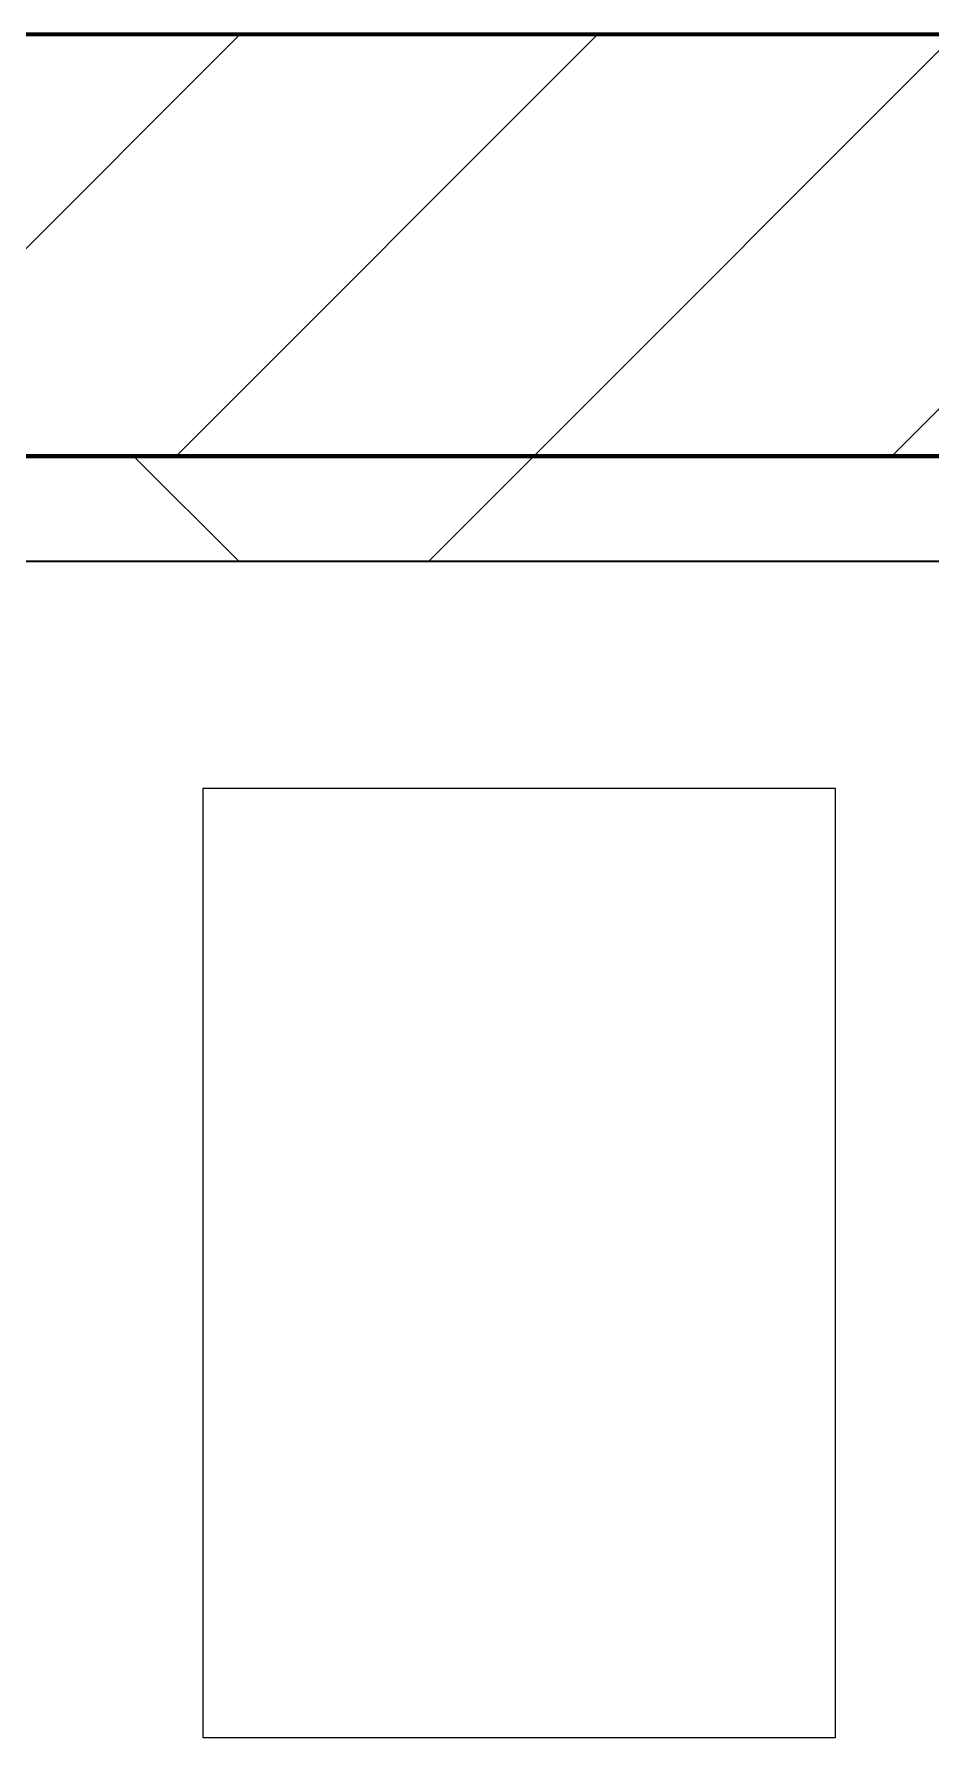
# Model space of a CAD drawing. Header units: millimetres. Extents: x -795739 to -715748, y -34378 to 22353.
# Drawn here: x -788212 to -787787, y 7334 to 8144 of the extents above; entities that cross this region are included whole.
import ezdxf
from ezdxf.xclip import XClip

# ---------------------------------------------------------------- set-up
doc = ezdxf.new("R2010")
doc.units = ezdxf.units.MM
doc.header["$XCLIPFRAME"] = 0
doc.layers.add('000 - WIPEOUT', color=250, linetype='Continuous')
doc.layers.add('A11_ALU.SOLID SHEET', color=2, linetype='Continuous')
for name, color, linetype, lineweight in [('A-GLAZ-CURT', 2, 'Continuous', 9), ('A-WALL', 5, 'Continuous', 35), ('A-WALL-FNSH', 2, 'Continuous', 35), ('A-WALL-PATT', 1, 'Continuous', 9)]:
    doc.layers.add(name, color=color, linetype=linetype, lineweight=lineweight)

# ---------------------------------------------------------------- blocks, each defined once
blk = doc.blocks.new('PPLS-PP19_Custom Tile Pattern - Custom Tile Pattern-V76-4282-01 ENLARGED LOWER PLATFORM LEVEL - REFLECTED CEILING PLAN - SHEET 3')
at = {"layer": 'A-GLAZ-CURT'}
for p, q in [((-300, 0), (300, 0)), ((300, 0), (-300, 0)), ((195.99, 0), (213.31, 0)), ((213.31, 0), (195.99, 0)), ((230.06, 0), (300, 0)), ((-300, -50), (300, -50)), ((300, -50), (-300, -50))]:
    blk.add_line(p, q, dxfattribs=at)
for points, knots in [([(-150.34, 0), (-150.07, 0), (-147.75, 0), (-142.6, 0), (-127.26, 0), (-107.3, 0), (-90.42, 0), (-75.26, 0), (-68.41, 0), (-65.12, 0), (-63.63, 0)], [-4948.728362, -4948.728362, -4948.728362, -4948.728362, -4883.323924, -4440.880425, -4054.690705, -3793.097032, -3402.597032, -3144.956779, -3050.982048, -2969.237017, -2969.237017, -2969.237017, -2969.237017]), ([(-26.75, 0), (-27.82, 0), (-36.18, 0), (-53.55, 0), (-78.2, 0), (-110.94, 0), (-130.52, 0), (-147.74, 0), (-149.07, 0)], [-8718.362214, -8718.362214, -8718.362214, -8718.362214, -8532.293389, -8073.216054, -7508.296369, -7004.680444, -6449.282163, -6277.220794, -6277.220794, -6277.220794, -6277.220794]), ([(-126.5, 0), (-122.44, 0), (-108.71, 0), (-86.68, 0), (-63.44, 0), (-54.4, 0), (-49.99, 0), (-46.85, 0), (-45.85, 0)], [-5231.017328, -5231.017328, -5231.017328, -5231.017328, -4994.692869, -4542.524482, -4008.285538, -3689.699207, -3546.54457, -3487.344885, -3487.344885, -3487.344885, -3487.344885]), ([(-125.15, 0), (-124.93, 0), (-121.96, 0), (-113.01, 0), (-98.9, 0), (-85.29, 0), (-71.67, 0), (-65.93, 0), (-65.07, 0)], [-3362.7396, -3362.7396, -3362.7396, -3362.7396, -3342.215224, -3074.362186, -2902.289527, -2605.247022, -2322.099534, -2241.8264, -2241.8264, -2241.8264, -2241.8264]), ([(-45.78, 0), (-49.37, 0), (-60.52, 0), (-85.2, 0), (-107.61, 0), (-116.56, 0), (-117.56, 0)], [-3413.79664, -3413.79664, -3413.79664, -3413.79664, -2842.901703, -2193.204658, -1433.981041, -985.49888, -985.49888, -985.49888, -985.49888]), ([(-45.82, 0), (-49.58, 0), (-58.23, 0), (-75.59, 0), (-94, 0), (-109.46, 0), (-113.02, 0), (-113.82, 0)], [-1689.455871, -1689.455871, -1689.455871, -1689.455871, -1466.981642, -1208.454564, -789.402658, -501.969187, -380.028055, -380.028055, -380.028055, -380.028055]), ([(-113.79, 0), (-112.72, 0), (-108.38, 0), (-96.78, 0), (-71.33, 0), (-42.53, 0), (-12.78, 0), (4.23, 0), (9.64, 0), (10.14, 0), (10.18, 0)], [-5586.555492, -5586.555492, -5586.555492, -5586.555492, -5430.283136, -5103.229623, -4799.173296, -4065.652676, -3589.737505, -3285.047089, -3066.359526, -3044.715262, -3044.715262, -3044.715262, -3044.715262]), ([(-113.77, 0), (-107.09, 0), (-91.04, 0), (-74.02, 0), (-62.74, 0), (-60.36, 0), (-59.97, 0)], [-6745.206318, -6745.206318, -6745.206318, -6745.206318, -6236.997189, -5713.340575, -5140.470607, -5006.787413, -5006.787413, -5006.787413, -5006.787413]), ([(-113.76, 0), (-112.27, 0), (-106.74, 0), (-99.5, 0), (-91.46, 0)], [-642.74189, -642.74189, -642.74189, -642.74189, -460.363443, 0, 0, 0, 0]), ([(-72.93, 0), (-75.51, 0), (-86.87, 0), (-101.72, 0), (-113.31, 0)], [-19442.345229, -19442.345229, -19442.345229, -19442.345229, -18935.241197, -17798.428325, -17798.428325, -17798.428325, -17798.428325]), ([(-46.15, 0), (-46.58, 0), (-49.04, 0), (-60.59, 0), (-81.23, 0), (-99.37, 0), (-111.45, 0), (-113.28, 0)], [-1484.618509, -1484.618509, -1484.618509, -1484.618509, -1405.135169, -1060.00838, -740.068933, -229.489605, -123.718209, -123.718209, -123.718209, -123.718209]), ([(-86.16, 0), (-91.37, 0), (-99.88, 0), (-109.15, 0), (-112.66, 0)], [-1681.3698, -1681.3698, -1681.3698, -1681.3698, -1374.161226, -1190.970275, -1190.970275, -1190.970275, -1190.970275]), ([(-91.46, 0), (-90.09, 0), (-84.7, 0), (-77.43, 0), (-72.73, 0), (-72.64, 0), (-72.64, 0)], [-19832.387487, -19832.387487, -19832.387487, -19832.387487, -19753.885894, -19541.04734, -19478.625389, -19471.062469, -19471.062469, -19471.062469, -19471.062469]), ([(-63.96, 0), (-64.13, 0), (-72.5, 0), (-80.63, 0), (-86.16, 0)], [-2171.769325, -2171.769325, -2171.769325, -2171.769325, -2007.031671, -1681.3698, -1681.3698, -1681.3698, -1681.3698]), ([(-29.03, 0), (-33.97, 0), (-43.74, 0), (-56.37, 0), (-71.66, 0), (-77.83, 0), (-82.66, 0), (-83.28, 0), (-83.28, 0)], [-2680.714891, -2680.714891, -2680.714891, -2680.714891, -2413.671296, -2161.752162, -2006.592567, -1646.621388, -1424.436217, -1393.971743, -1393.971743, -1393.971743, -1393.971743]), ([(-83.28, 0), (-83.28, 0), (-82.91, 0), (-76.14, 0), (-62.97, 0), (-48.14, 0), (-36.49, 0), (-33.57, 0), (-29.94, 0), (-28.57, 0)], [-1393.4169, -1393.4169, -1393.4169, -1393.4169, -1353.722004, -1274.333717, -1073.56893, -651.549973, -296.515819, -83.513472, 0, 0, 0, 0]), ([(-66.39, 0), (-66.39, 0), (-63.63, 0), (-57.13, 0), (-49.27, 0), (-46.29, 0)], [-2493.31794, -2493.31794, -2493.31794, -2493.31794, -2315.303971, -1809.437387, -1498.934542, -1498.934542, -1498.934542, -1498.934542]), ([(21.78, 0), (19.76, 0), (8.81, 0), (-16.92, 0), (-47.42, 0), (-65.77, 0), (-66.37, 0), (-66.38, 0)], [-4330.255344, -4330.255344, -4330.255344, -4330.255344, -4222.080604, -3745.412743, -2981.410125, -2542.574734, -2498.224237, -2498.224237, -2498.224237, -2498.224237]), ([(-63.63, 0), (-61.49, 0), (-57.39, 0), (-54.49, 0), (-45.2, 0), (-40.79, 0), (-40.46, 0), (-40.44, 0)], [-2969.237017, -2969.237017, -2969.237017, -2969.237017, -2851.217951, -2734.127174, -2474.780881, -2410.990208, -2350.645972, -2350.645972, -2350.645972, -2350.645972]), ([(-58.83, 0), (-58.37, 0), (-57.29, 0), (-54.23, 0), (-46.33, 0), (-42.62, 0), (-41.76, 0)], [-4859.52896, -4859.52896, -4859.52896, -4859.52896, -4680.891996, -4469.85053, -4321.566175, -4270.495146, -4270.495146, -4270.495146, -4270.495146]), ([(-51.83, 0), (-51.83, 0), (-51.78, 0), (-48.88, 0), (-47.56, 0), (-46.96, 0)], [-632.814994, -632.814994, -632.814994, -632.814994, -627.965721, -508.377888, -386.946528, -386.946528, -386.946528, -386.946528]), ([(21.65, 0), (19.33, 0), (12, 0), (-2.9, 0), (-20.62, 0), (-32.81, 0), (-44.85, 0), (-51.43, 0), (-51.79, 0)], [-2063.714818, -2063.714818, -2063.714818, -2063.714818, -1925.670641, -1617.263037, -1290.787923, -1039.307308, -819.71621, -644.910881, -644.910881, -644.910881, -644.910881]), ([(-36.33, 0), (-36.43, 0), (-37.27, 0), (-43.36, 0), (-44.97, 0), (-45.88, 0)], [-1855.773136, -1855.773136, -1855.773136, -1855.773136, -1810.870157, -1672.078046, -1501.55756, -1501.55756, -1501.55756, -1501.55756]), ([(-45.85, 0), (-42.96, 0), (-30.11, 0), (-18.03, 0), (8.61, 0), (14.76, 0), (20.25, 0), (21.53, 0)], [-3487.253863, -3487.253863, -3487.253863, -3487.253863, -3315.260113, -2864.387349, -2439.246196, -2084.094819, -1992.768506, -1992.768506, -1992.768506, -1992.768506]), ([(-45.84, 0), (-40.85, 0), (-33.11, 0), (-29.82, 0), (-29.19, 0)], [-1483.549975, -1483.549975, -1483.549975, -1483.549975, -963.711516, -666.19313, -666.19313, -666.19313, -666.19313]), ([(-36.62, 0), (-36.62, 0), (-40.35, 0), (-42.36, 0), (-44.6, 0), (-45.13, 0)], [-4069.478503, -4069.478503, -4069.478503, -4069.478503, -3858.647035, -3538.256648, -3449.24608, -3449.24608, -3449.24608, -3449.24608]), ([(9.32, 0), (9.08, 0), (7.65, 0), (2.57, 0), (-12.23, 0), (-25.64, 0), (-36.75, 0), (-43.58, 0), (-45.04, 0)], [-2922.926651, -2922.926651, -2922.926651, -2922.926651, -2882.788014, -2720.818881, -2518.50168, -2125.455881, -1792.521578, -1705.040547, -1705.040547, -1705.040547, -1705.040547]), ([(-41.76, 0), (-39.9, 0), (-37.72, 0), (-36.92, 0), (-36.77, 0)], [-4270.495146, -4270.495146, -4270.495146, -4270.495146, -4161.040818, -4106.245333, -4106.245333, -4106.245333, -4106.245333]), ([(-36.78, 0), (-32.43, 0), (-19.22, 0), (0.79, 0), (16.26, 0), (22.03, 0)], [-6191.144455, -6191.144455, -6191.144455, -6191.144455, -5862.463379, -5340.621928, -5036.827894, -5036.827894, -5036.827894, -5036.827894]), ([(-36.29, 0), (-36.29, 0), (-34.66, 0), (-28.88, 0), (-26.95, 0), (-26.54, 0)], [-9150.272121, -9150.272121, -9150.272121, -9150.272121, -9057.163041, -8919.836787, -8834.607043, -8834.607043, -8834.607043, -8834.607043]), ([(30.82, 0), (29.27, 0), (20.14, 0), (3.54, 0), (-16.58, 0), (-34.76, 0), (-36.04, 0)], [-10462.034656, -10462.034656, -10462.034656, -10462.034656, -10363.088938, -9884.23066, -9424.652049, -9182.880979, -9182.880979, -9182.880979, -9182.880979]), ([(-33.34, 0), (-33.34, 0), (-32.93, 0), (-31.16, 0), (-30.52, 0)], [-2415.024266, -2415.024266, -2415.024266, -2415.024266, -2357.633367, -2323.618664, -2323.618664, -2323.618664, -2323.618664]), ([(20.89, 0), (14.6, 0), (0.96, 0), (-17.84, 0), (-30.57, 0), (-31.82, 0), (-32, 0)], [-3679.062885, -3679.062885, -3679.062885, -3679.062885, -3333.063701, -2994.501669, -2698.150104, -2614.070998, -2614.070998, -2614.070998, -2614.070998]), ([(-30.76, 0), (-30.73, 0), (-29.99, 0), (-23.47, 0), (-15.75, 0), (-15.19, 0)], [-54176.191683, -54176.191683, -54176.191683, -54176.191683, -54157.274271, -53749.15266, -53717.791567, -53717.791567, -53717.791567, -53717.791567]), ([(-30.52, 0), (-27.11, 0), (-17.83, 0), (2.81, 0), (15.58, 0), (21.72, 0)], [-2323.618664, -2323.618664, -2323.618664, -2323.618664, -2142.497158, -1716.209403, -1355.444221, -1355.444221, -1355.444221, -1355.444221]), ([(-13, 0), (-14.35, 0), (-17.68, 0), (-25.97, 0), (-29.52, 0), (-30.21, 0)], [-55207.591944, -55207.591944, -55207.591944, -55207.591944, -54789.006179, -54461.685999, -54290.791712, -54290.791712, -54290.791712, -54290.791712]), ([(8.33, 0), (8.19, 0), (7.18, 0), (0.32, 0), (-13.89, 0), (-24.92, 0), (-29.03, 0)], [-3574.286521, -3574.286521, -3574.286521, -3574.286521, -3526.962355, -3285.499107, -2903.012179, -2680.714891, -2680.714891, -2680.714891, -2680.714891]), ([(-28.98, 0), (-28.66, 0), (-27.39, 0), (-24.45, 0), (-22.56, 0)], [-166.548282, -166.548282, -166.548282, -166.548282, -102.06493, 0, 0, 0, 0]), ([(-28.57, 0), (-26.93, 0), (-20.29, 0), (-11.45, 0), (2.08, 0), (12.74, 0), (19.1, 0), (21.37, 0)], [-5361.429781, -5361.429781, -5361.429781, -5361.429781, -5261.36855, -5050.479954, -4785.90057, -4596.498881, -4467.858151, -4467.858151, -4467.858151, -4467.858151]), ([(-22.56, 0), (-20.27, 0), (-17.03, 0), (-11.36, 0), (-7.66, 0), (-6.6, 0), (-6.44, 0)], [-56468.192263, -56468.192263, -56468.192263, -56468.192263, -56344.022017, -56303.229861, -56166.290093, -56124.392176, -56124.392176, -56124.392176, -56124.392176]), ([(-15.19, 0), (-13.07, 0), (1.35, 0), (16.4, 0), (22, 0)], [-461.142613, -461.142613, -461.142613, -461.142613, -429.606584, -411.393289, -411.393289, -411.393289, -411.393289]), ([(-6.54, 0), (-6.73, 0), (-7.2, 0), (-7.6, 0), (-7.79, 0)], [-56009.792147, -56009.792147, -56009.792147, -56009.792147, -55949.290093, -55895.192118, -55895.192118, -55895.192118, -55895.192118]), ([(-2.63, 0), (-2.47, 0), (-1.22, 0), (4.92, 0), (15.97, 0), (22.54, 0), (24.49, 0)], [-226.825321, -226.825321, -226.825321, -226.825321, -220.269177, -206.416616, -198.214427, -187.717507, -187.717507, -187.717507, -187.717507]), ([(103.09, 0), (101.08, 0), (86.31, 0), (63.34, 0), (35.84, 0), (12, 0), (3.08, 0), (-1.67, 0), (-2.25, 0)], [-375.435014, -375.435014, -375.435014, -375.435014, -369.147452, -330.153101, -307.516438, -285.83788, -246.234814, -234.646884, -234.646884, -234.646884, -234.646884]), ([(21.8, 0), (19.73, 0), (15.16, 0), (10.8, 0), (9.63, 0)], [-4269.286677, -4269.286677, -4269.286677, -4269.286677, -4080.000647, -3772.857994, -3772.857994, -3772.857994, -3772.857994]), ([(21.9, 0), (21.7, 0), (19.78, 0), (18.85, 0), (18.16, 0)], [-5987.821747, -5987.821747, -5987.821747, -5987.821747, -5972.647715, -5832.674503, -5832.674503, -5832.674503, -5832.674503]), ([(21.97, 0), (22.34, 0), (24.78, 0), (31, 0), (39.04, 0), (51.19, 0), (58.74, 0), (61.34, 0), (61.45, 0)], [-1982.553362, -1982.553362, -1982.553362, -1982.553362, -1956.422387, -1818.904206, -1645.594513, -1443.202566, -1228.752106, -1120.932285, -1120.932285, -1120.932285, -1120.932285]), ([(22.02, 0), (24.46, 0), (28.98, 0), (37.44, 0), (45.92, 0), (57.76, 0), (64.47, 0), (72.74, 0), (75.22, 0), (76.03, 0), (76.21, 0)], [-1349.465598, -1349.465598, -1349.465598, -1349.465598, -1206.526904, -1089.329421, -901.315459, -753.071572, -495.328968, -421.953223, -334.951786, -290.452333, -290.452333, -290.452333, -290.452333]), ([(76.63, 0), (74.8, 0), (67.65, 0), (53.52, 0), (37, 0), (26.72, 0), (22.61, 0), (22.02, 0)], [-3095.572228, -3095.572228, -3095.572228, -3095.572228, -2950.589685, -2634.532728, -2313.748533, -2106.613311, -2071.079754, -2071.079754, -2071.079754, -2071.079754]), ([(22.03, 0), (28.52, 0), (48.88, 0), (72.2, 0), (88.22, 0), (89.91, 0)], [-411.358392, -411.358392, -411.358392, -411.358392, -390.253598, -346.313304, -341.126297, -341.126297, -341.126297, -341.126297]), ([(22.04, 0), (22.16, 0), (24.72, 0), (25.66, 0), (26.12, 0)], [-5566.542237, -5566.542237, -5566.542237, -5566.542237, -5554.232259, -5302.431367, -5302.431367, -5302.431367, -5302.431367]), ([(24.69, 0), (24.54, 0), (23.42, 0), (22.38, 0), (22.06, 0)], [-4368.572414, -4368.572414, -4368.572414, -4368.572414, -4306.476363, -4277.250884, -4277.250884, -4277.250884, -4277.250884]), ([(70.61, 0), (66.16, 0), (55.8, 0), (39.61, 0), (30.25, 0), (23.24, 0), (22.06, 0)], [-4647.237329, -4647.237329, -4647.237329, -4647.237329, -4326.416877, -4098.545751, -3766.694881, -3700.592277, -3700.592277, -3700.592277, -3700.592277]), ([(22.33, 0), (22.4, 0), (23.49, 0), (24.62, 0), (24.72, 0), (24.72, 0)], [-4449.484479, -4449.484479, -4449.484479, -4449.484479, -4445.288762, -4384.376941, -4376.041937, -4376.041937, -4376.041937, -4376.041937]), ([(22.4, 0), (31.08, 0), (49.17, 0), (70.92, 0), (82.12, 0), (83.66, 0)], [-5030.30487, -5030.30487, -5030.30487, -5030.30487, -4573.028122, -4094.177415, -3869.465285, -3869.465285, -3869.465285, -3869.465285]), ([(89.9, 0), (87.59, 0), (83.19, 0), (74.4, 0), (62.26, 0), (51.85, 0), (43.81, 0), (30.31, 0), (24.42, 0), (22.57, 0)], [-7361.410792, -7361.410792, -7361.410792, -7361.410792, -7135.649961, -6924.452779, -6738.82075, -6548.303034, -6314.283804, -6135.05769, -6004.223754, -6004.223754, -6004.223754, -6004.223754]), ([(27.44, 0), (27.9, 0), (29.54, 0), (38.07, 0), (53.39, 0), (71.67, 0), (84.83, 0), (85.61, 0), (88.13, 0), (88.86, 0)], [-5037.309798, -5037.309798, -5037.309798, -5037.309798, -4887.603822, -4705.298446, -4353.683244, -3960.84581, -3759.045785, -3336.541051, -3181.45882, -3181.45882, -3181.45882, -3181.45882]), ([(27.89, 0), (29.09, 0), (33.4, 0), (48.37, 0), (67.82, 0), (82.71, 0), (89.91, 0)], [-147.777612, -147.777612, -147.777612, -147.777612, -135.792042, -118.513713, -97.899267, -76.304773, -76.304773, -76.304773, -76.304773]), ([(53.18, 0), (53.06, 0), (52.22, 0), (44.99, 0), (36.46, 0), (30.82, 0)], [-622.740158, -622.740158, -622.740158, -622.740158, -566.066452, -360.610861, 0, 0, 0, 0]), ([(136.44, 0), (121.66, 0), (86.93, 0), (51.16, 0), (31.18, 0)], [-106.750556, -106.750556, -106.750556, -106.750556, -59.610984, 0, 0, 0, 0]), ([(157.72, 0), (153.35, 0), (140.2, 0), (109.77, 0), (76.86, 0), (57.82, 0), (46.51, 0), (41.18, 0), (36.02, 0), (35.54, 0), (35.54, 0)], [-499.095705, -499.095705, -499.095705, -499.095705, -458.593899, -401.860199, -357.622665, -341.267687, -334.000314, -326.15566, -319.318397, -317.489778, -317.489778, -317.489778, -317.489778]), ([(36.29, 0), (37.77, 0), (48.82, 0), (64.79, 0), (95.91, 0), (124.45, 0), (132.42, 0), (134.6, 0)], [-314.598523, -314.598523, -314.598523, -314.598523, -305.899624, -287.17622, -249.500363, -194.761443, -152.241002, -152.241002, -152.241002, -152.241002]), ([(61.47, 0), (61.47, 0), (61.21, 0), (54.61, 0), (53.71, 0), (53.56, 0)], [-1113.311073, -1113.311073, -1113.311073, -1113.311073, -1096.402191, -891.204116, -747.28819, -747.28819, -747.28819, -747.28819]), ([(76.22, 0), (75.58, 0), (73.64, 0), (71.05, 0), (70.61, 0)], [-193.634889, -193.634889, -193.634889, -193.634889, -31.537676, 0, 0, 0, 0]), ([(90.33, 0), (94.36, 0), (106.18, 0), (116.36, 0), (128.63, 0), (128.95, 0)], [-75.885801, -75.885801, -75.885801, -75.885801, -63.759246, -39.050993, -35.895543, -35.895543, -35.895543, -35.895543]), ([(114.39, 0), (114.2, 0), (112.08, 0), (105.42, 0), (95.62, 0), (91.97, 0), (90.37, 0)], [-8148.58938, -8148.58938, -8148.58938, -8148.58938, -8105.191388, -7723.759874, -7531.75727, -7376.617754, -7376.617754, -7376.617754, -7376.617754]), ([(90.69, 0), (106.62, 0), (122.52, 0), (138.28, 0), (138.53, 0)], [-340.322825, -340.322825, -340.322825, -340.322825, -291.370682, -290.5735, -290.5735, -290.5735, -290.5735]), ([(94.4, 0), (94.4, 0), (94.64, 0), (99.11, 0), (108.97, 0), (120.79, 0), (139.94, 0), (163.31, 0), (185.23, 0), (193.62, 0), (194.69, 0), (194.79, 0)], [-2348.345796, -2348.345796, -2348.345796, -2348.345796, -2310.419338, -2233.599744, -2052.234781, -1843.028543, -1530.39897, -1095.004608, -529.74427, -295.064701, -265.121568, -265.121568, -265.121568, -265.121568]), ([(129.02, 0), (129.02, 0), (124.41, 0), (122.35, 0), (114.96, 0), (108.04, 0), (103.09, 0)], [-35.386604, -35.386604, -35.386604, -35.386604, -31.430235, -22.807238, -15.488593, 0, 0, 0, 0]), ([(157.81, 0), (156.65, 0), (151.6, 0), (143.29, 0), (134.04, 0), (126.24, 0), (118.6, 0), (114.23, 0), (111.98, 0), (105.66, 0), (105.23, 0), (105.23, 0)], [-10287.792161, -10287.792161, -10287.792161, -10287.792161, -10098.273015, -9847.788484, -9677.714971, -9567.007022, -9453.21225, -9220.200448, -9012.77275, -8966.157302, -8929.495943, -8929.495943, -8929.495943, -8929.495943]), ([(105.26, 0), (105.52, 0), (111.01, 0), (112.65, 0), (113.59, 0)], [-8920.561005, -8920.561005, -8920.561005, -8920.561005, -8814.835624, -8577.462505, -8577.462505, -8577.462505, -8577.462505]), ([(128.58, 0), (128.8, 0), (130.16, 0), (139.26, 0), (151.18, 0), (156.75, 0), (157.86, 0)], [-633.326174, -633.326174, -633.326174, -633.326174, -627.736123, -618.981161, -602.094757, -596.828566, -596.828566, -596.828566, -596.828566]), ([(137.1, 0), (136, 0), (133.64, 0), (129.87, 0), (129.11, 0)], [-670.405967, -670.405967, -670.405967, -670.405967, -651.020627, -640.742133, -640.742133, -640.742133, -640.742133]), ([(168.37, 0), (167.68, 0), (164.97, 0), (161.17, 0), (157.78, 0)], [-543.375029, -543.375029, -543.375029, -543.375029, -530.793311, -499.308961, -499.308961, -499.308961, -499.308961]), ([(193.8, 0), (193.33, 0), (190.11, 0), (183.13, 0), (171, 0), (161.95, 0), (161.28, 0), (158.36, 0), (157.85, 0), (157.78, 0)], [-11665.349007, -11665.349007, -11665.349007, -11665.349007, -11565.880756, -11105.624034, -10839.086983, -10768.332124, -10666.779182, -10580.760289, -10550.553603, -10550.553603, -10550.553603, -10550.553603]), ([(158.23, 0), (158.89, 0), (161.51, 0), (162.19, 0), (162.75, 0)], [-596.246381, -596.246381, -596.246381, -596.246381, -592.980799, -581.414464, -581.414464, -581.414464, -581.414464]), ([(300, 0), (286.53, 0), (254.22, 0), (207.11, 0), (177.41, 0), (159.34, 0), (158.33, 0), (158.3, 0)], [-285.253232, -285.253232, -285.253232, -285.253232, -244.693688, -187.987675, -143.776725, -129.632772, -123.352749, -123.352749, -123.352749, -123.352749]), ([(159.07, 0), (159.13, 0), (160.84, 0), (165.21, 0), (174.15, 0), (185.98, 0), (208.82, 0), (219.42, 0), (230.06, 0)], [-115.643202, -115.643202, -115.643202, -115.643202, -114.681583, -87.660824, -65.295536, -41.623857, -24.459831, 0, 0, 0, 0]), ([(162.75, 0), (165.4, 0), (170.91, 0), (172.61, 0), (172.61, 0)], [-111.264224, -111.264224, -111.264224, -111.264224, -56.742688, -19.085662, -19.085662, -19.085662, -19.085662]), ([(247.1, 0), (246.76, 0), (245.04, 0), (238.34, 0), (226.56, 0), (221.1, 0), (200.27, 0), (182.99, 0), (174.27, 0), (169.67, 0), (168.99, 0)], [-9649.085549, -9649.085549, -9649.085549, -9649.085549, -9581.591397, -9406.094246, -9221.510254, -9016.44624, -8717.832359, -8253.978395, -8152.463617, -8069.855175, -8069.855175, -8069.855175, -8069.855175]), ([(215.22, 0), (214.62, 0), (210.55, 0), (203.98, 0), (187.54, 0), (175.3, 0), (169.49, 0)], [-203.825446, -203.825446, -203.825446, -203.825446, -198.527383, -184.406837, -162.427601, -142.916156, -142.916156, -142.916156, -142.916156]), ([(171.51, 0), (176.48, 0), (193.23, 0), (201.73, 0), (208.81, 0), (213.9, 0), (241.96, 0), (266.73, 0), (281.71, 0), (289.39, 0), (292.44, 0), (293.37, 0)], [-7971.819559, -7971.819559, -7971.819559, -7971.819559, -7784.112253, -7606.717214, -7289.299508, -7042.621073, -6582.165592, -6068.460911, -5766.029927, -5566.724884, -5463.307426, -5463.307426, -5463.307426, -5463.307426]), ([(172.07, 0), (177.66, 0), (187.87, 0), (201.08, 0), (207.47, 0), (213.96, 0), (215.11, 0)], [-255.364076, -255.364076, -255.364076, -255.364076, -237.955587, -223.92608, -215.862851, -208.75215, -208.75215, -208.75215, -208.75215]), ([(300, 0), (288.22, 0), (262, 0), (230.43, 0), (219.94, 0), (219.02, 0)], [-12528.858583, -12528.858583, -12528.858583, -12528.858583, -11905.454923, -11162.864862, -10856.732305, -10856.732305, -10856.732305, -10856.732305]), ([(219.9, 0), (220.86, 0), (227.84, 0), (242.06, 0), (246.54, 0), (246.96, 0)], [-10670.940496, -10670.940496, -10670.940496, -10670.940496, -10511.382485, -9925.173265, -9834.877357, -9834.877357, -9834.877357, -9834.877357]), ([(284.76, 0), (284.76, 0), (285.09, 0), (287.47, 0), (293.59, 0), (297.76, 0), (300, 0)], [-4110.630118, -4110.630118, -4110.630118, -4110.630118, -4053.389046, -3959.664717, -3862.421465, -3746.95702, -3746.95702, -3746.95702, -3746.95702]), ([(293.34, 0), (292.14, 0), (289.12, 0), (285.38, 0), (284.87, 0)], [-4539.118746, -4539.118746, -4539.118746, -4539.118746, -4358.271401, -4143.037883, -4143.037883, -4143.037883, -4143.037883]), ([(293.56, 0), (295.12, 0), (296.93, 0), (297.86, 0), (298.09, 0)], [-5456.092007, -5456.092007, -5456.092007, -5456.092007, -5280.360606, -5199.253518, -5199.253518, -5199.253518, -5199.253518])]:
    blk.add_open_spline(points, degree=3, knots=knots, dxfattribs=at)
for points in [[(-44.93, 0), (-43.19, 0), (-40.22, 0), (-36.78, 0)], [(-39.84, 0), (-39.08, 0), (-38.11, 0), (-37.36, 0)], [(18.16, 0), (19.06, 0), (20.69, 0), (22.01, 0)], [(31.18, 0), (28.11, 0), (25.07, 0), (22.03, 0)], [(24.49, 0), (25.23, 0), (25.72, 0), (26.04, 0)], [(80.35, 0), (79.57, 0), (78.27, 0), (76.63, 0)], [(84.06, 0), (83.48, 0), (82.41, 0), (81.72, 0)], [(90.82, 0), (92.15, 0), (93.46, 0), (94.33, 0)], [(168.74, 0), (168.74, 0), (169.81, 0), (171.51, 0)], [(195.11, 0), (194.91, 0), (194.44, 0), (193.8, 0)], [(297.38, 0), (296.5, 0), (295.21, 0), (293.56, 0)]]:
    blk.add_open_spline(points, degree=3, dxfattribs=at)
blk = doc.blocks.new('PPLS-PP19_Custom Tile Pattern - Custom Tile Pattern-V77-4282-01 ENLARGED LOWER PLATFORM LEVEL - REFLECTED CEILING PLAN - SHEET 3')
at = {"layer": 'A-GLAZ-CURT'}
for p, q in [((-300, 0), (300, 0)), ((300, 0), (-300, 0)), ((-293.07, 0), (-275.75, 0)), ((-275.75, 0), (-293.07, 0)), ((-300, -50), (300, -50)), ((300, -50), (-300, -50))]:
    blk.add_line(p, q, dxfattribs=at)
at = {"layer": 'A-GLAZ-CURT', "flags": 128}
for points in [[(-300, 0), (-291.56, 0), (-283.3, 0), (-275.2, 0), (-267.26, 0), (-259.45, 0), (-251.77, 0), (-244.2, 0), (-236.74, 0), (-229.36, 0), (-222.06, 0), (-214.83, 0), (-207.71, 0), (-200.76, 0), (-194.02, 0), (-187.54, 0), (-181.38, 0), (-175.58, 0), (-170.69, 0)], [(-170.7, 0), (-174.47, 0), (-179.49, 0), (-184.81, 0), (-190.44, 0), (-196.37, 0), (-202.58, 0), (-209.04, 0), (-215.73, 0), (-222.63, 0), (-229.72, 0), (-236.97, 0), (-244.39, 0), (-251.96, 0), (-259.67, 0), (-267.51, 0), (-275.48, 0), (-283.55, 0), (-291.73, 0), (-300, 0)]]:
    blk.add_lwpolyline(points, dxfattribs=at)
at = {"layer": 'A-GLAZ-CURT'}
for points, knots in [([(-300, 0), (-284.65, 0), (-236.57, 0), (-174.61, 0), (-129.95, 0), (-110.8, 0), (-99.5, 0), (-91.46, 0)], [-5323.127839, -5323.127839, -5323.127839, -5323.127839, -4502.809032, -2700.551212, -1002.059161, -460.363443, 0, 0, 0, 0]), ([(-171.17, 0), (-184.6, 0), (-218.63, 0), (-262.56, 0), (-294.48, 0), (-300, 0)], [-16151.889957, -16151.889957, -16151.889957, -16151.889957, -15131.813646, -13729.592194, -13439.944408, -13439.944408, -13439.944408, -13439.944408])]:
    blk.add_open_spline(points, degree=3, knots=knots, dxfattribs=at)
blk = doc.blocks.new('*U553')
at = {"layer": 'A-GLAZ-CURT', "rotation": 180}
for name, p in [('PPLS-PP19_Custom Tile Pattern - Custom Tile Pattern-V77-4282-01 ENLARGED LOWER PLATFORM LEVEL - REFLECTED CEILING PLAN - SHEET 3', (-9600, 4315)), ('PPLS-PP19_Custom Tile Pattern - Custom Tile Pattern-V76-4282-01 ENLARGED LOWER PLATFORM LEVEL - REFLECTED CEILING PLAN - SHEET 3', (-9000, 4315))]:
    blk.add_blockref(name, p, dxfattribs=at)
blk = doc.blocks.new('*U942')
at = {"color": 3}
blk.add_wipeout([(-225, -1650), (225, -1650), (225, -1950), (-225, -1950)], dxfattribs=at).dxf.layer = '000 - WIPEOUT'
at = {"layer": 'A11_ALU.SOLID SHEET', "color": 0, "linetype": 'ByBlock'}
blk.add_lwpolyline([(-225, -1950), (225, -1950), (225, -1650), (-225, -1650)], close=True, dxfattribs=at)
blk = doc.blocks.new('*U1025')
blk.add_lwpolyline([(-38349, 4315), (-38349, 2757.5), (-41450, 2757.5), (-41450, 4315), (-49246.8, 4315), (-49246.8, 550), (-30509.06, 550), (-30509.06, 4315), (-38349, 4315)])
at = {"layer": 'A11_ALU.SOLID SHEET', "linetype": 'ByBlock', "rotation": 90}
blk.add_blockref('*U942', (-45100, 3982.5), dxfattribs=at)

msp = doc.modelspace()

# ---------------------------------------------------------------- hatches: boundary and pattern name
at = {"layer": 'A-WALL-PATT', "lineweight": 9}
h = msp.add_hatch(dxfattribs=at)
h.set_pattern_fill('FP_2', color=256, style=0, pattern_type=2)
h.set_pattern_definition([(45, (0, 0), (-84.852814, 84.852814), [])])
h.paths.add_polyline_path([(-786082.37, 7944.02), (-786082.37, 8144.02), (-790483.7, 8144.02), (-790483.7, 7944.02), (-786132.37, 7944.02)])

# ---------------------------------------------------------------- linework, layer by layer
at = {"layer": 'A-WALL', "color": 7, "lineweight": 70}
for p, q in [((-790483.7, 8144.02), (-786082.37, 8144.02)), ((-790483.7, 7944.02), (-786132.37, 7944.02)), ((-786132.37, 7944.02), (-790483.7, 7944.02))]:
    msp.add_line(p, q, dxfattribs=at)

# ---------------------------------------------------------------- block references
ref = msp.add_blockref('*U1025', (-744682.37, 3579.02))
XClip(ref).set_block_clipping_path([(-45801.3280238605, -9620.0077451947), (23704.0078937773, 10334.9999958097)])

# ---------------------------------------------------------------- next in the draw order: hatches: boundary and pattern name
at = {"layer": 'A-WALL-PATT', "lineweight": 9}
h = msp.add_hatch(dxfattribs=at)
h.set_pattern_fill('FP_3', color=256, style=0, pattern_type=2)
h.set_pattern_definition([(45, (0, 0), (-212.13203, 212.13203), []), (135, (0, 0), (-212.13203, -212.13203), [])])
h.paths.add_polyline_path([(-786132.37, 7894.02), (-786132.37, 7944.02), (-790483.7, 7944.02), (-790483.7, 7894.02), (-786139.62, 7894.02)])

# ---------------------------------------------------------------- next in the draw order: linework, layer by layer
at = {"layer": 'A-WALL-FNSH', "color": 250}
msp.add_line((-786132.37, 7894.02), (-790483.7, 7894.02), dxfattribs=at)

# ---------------------------------------------------------------- next in the draw order: block references
msp.add_blockref('*U553', (-778882.37, 3579.02))

doc.saveas('drawing.dxf')
